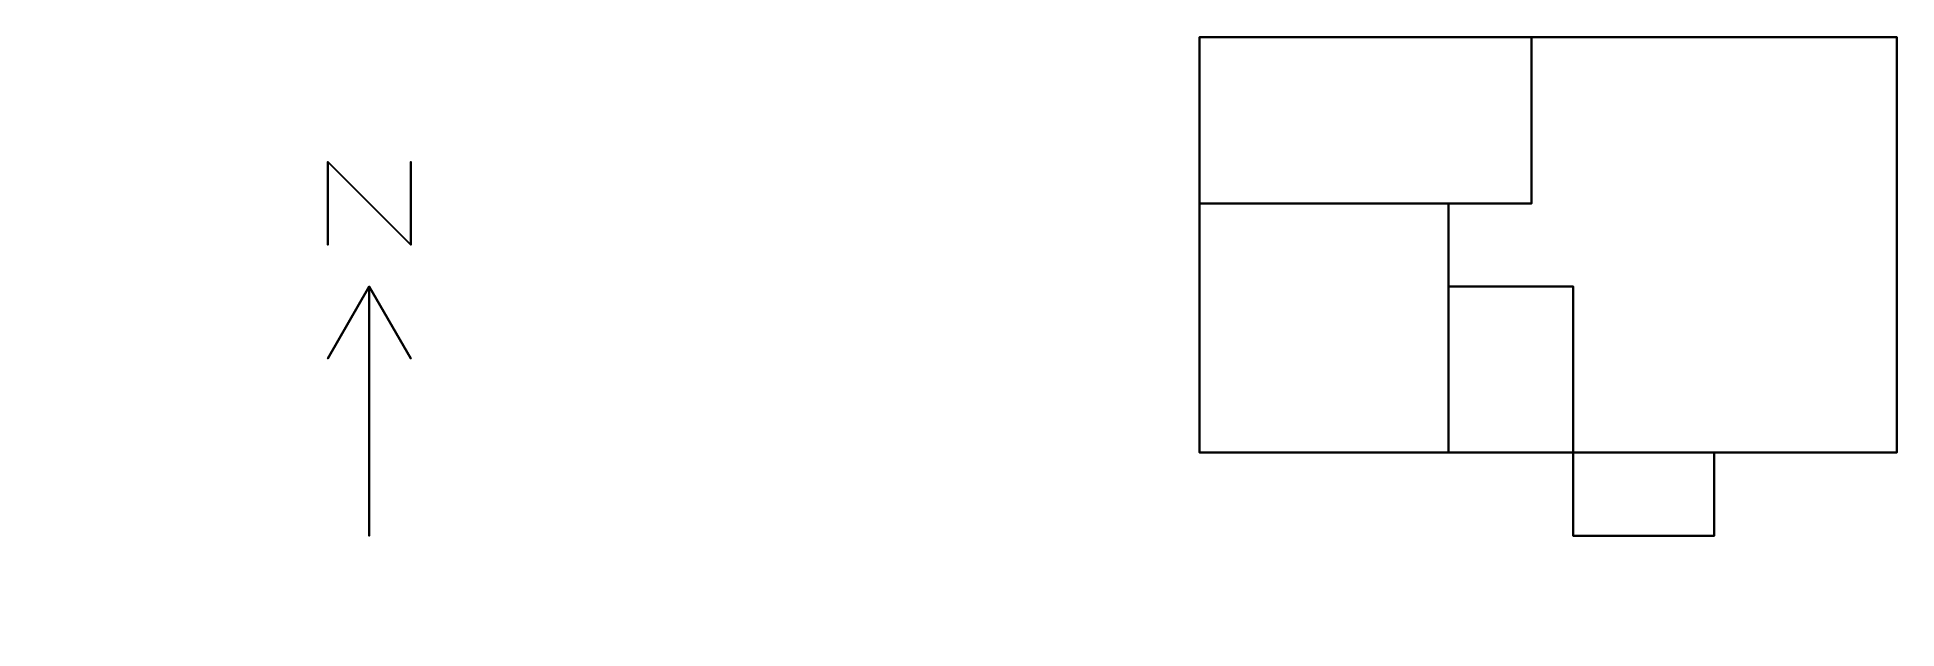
# Model space of a CAD drawing. Header units: metres. Extents: x -14 to 8.4, y -2.1 to 5.
import ezdxf

# ---------------------------------------------------------------- set-up
doc = ezdxf.new("R2010")
doc.units = ezdxf.units.M

msp = doc.modelspace()

# ---------------------------------------------------------------- linework, layer by layer
at = {"layer": '1', "color": 3}
for points in [[(-10.5, 3.5, 0.1), (-10.5, 3.5), (-10.5, 2.5), (-10.5, 2.5, 0.1)], [(-10.5, 3.5, 0.1), (-10.5, 3.5), (-9.5, 2.5), (-9.5, 2.5, 0.1)], [(-9.5, 3.5, 0.1), (-9.5, 3.5), (-9.5, 2.5), (-9.5, 2.5, 0.1)], [(-10, 2, 0.1), (-10, 2), (-10.5, 1.134), (-10.5, 1.134, 0.1)], [(-10, 2, 0.1), (-10, 2), (-10, -1), (-10, -1, 0.1)], [(-10, 2, 0.1), (-10, 2), (-9.5, 1.134), (-9.5, 1.134, 0.1)]]:
    msp.add_3dface(points, dxfattribs=at)
at = {"layer": 'F1_BWC', "color": 43}
for points in [[(4.5, 2, 2.6), (4.5, 2), (3, 2), (3, 2, 2.6)], [(3, 2, 2.6), (3, 2), (3, 0), (3, 0, 2.6)], [(4.5, 0, 2.6), (4.5, 0), (4.5, 2), (4.5, 2, 2.6)], [(3, 0, 2.6), (3, 0), (4.5, 0), (4.5, 0, 2.6)]]:
    msp.add_3dface(points, dxfattribs=at)
at = {"layer": 'F1_BWC', "color": 8}
msp.add_3dface([(4.5, 2), (4.5, 0), (3, 0), (3, 2)], dxfattribs=at)
at = {"layer": 'F1_BWC', "color": 15}
msp.add_3dface([(3, 2, 2.6), (3, 0, 2.6), (4.5, 0, 2.6), (4.5, 2, 2.6)], dxfattribs=at)
at = {"layer": 'F1_BWC', "color": 45}
msp.add_3dface([(4.15, 2, 2.1), (4.15, 2), (3.35, 2), (3.35, 2, 2.1)], dxfattribs=at)
at = {"layer": 'F1_BWC', "color": 143}
msp.add_3dface([(3.45, 0, 1.6), (3.45, 0, 1), (4.05, 0, 1), (4.05, 0, 1.6)], dxfattribs=at)
at = {"layer": 'F1_DORM1', "color": 43}
for points in [[(3, 3, 2.6), (3, 3), (0, 3), (0, 3, 2.6)], [(0, 3, 2.6), (0, 3), (0, 0), (0, 0, 2.6)], [(3, 2, 2.6), (3, 2), (3, 3), (3, 3, 2.6)], [(3, 0, 2.6), (3, 0), (3, 2), (3, 2, 2.6)], [(0, 0, 2.6), (0, 0), (3, 0), (3, 0, 2.6)]]:
    msp.add_3dface(points, dxfattribs=at)
at = {"layer": 'F1_DORM1', "color": 8}
msp.add_3dface([(3, 3), (3, 0), (0, 0), (0, 3)], dxfattribs=at)
at = {"layer": 'F1_DORM1', "color": 15}
msp.add_3dface([(0, 3, 2.6), (0, 0, 2.6), (3, 0, 2.6), (3, 3, 2.6)], dxfattribs=at)
at = {"layer": 'F1_DORM1', "color": 45}
msp.add_3dface([(3, 2.1, 2.1), (3, 2.1), (3, 2.9), (3, 2.9, 2.1)], dxfattribs=at)
at = {"layer": 'F1_DORM1', "color": 143}
msp.add_3dface([(0.83, 0, 1.88), (0.83, 0, 0.72), (2.17, 0, 0.72), (2.17, 0, 1.88)], dxfattribs=at)
at = {"layer": 'F1_DORM2', "color": 43}
for points in [[(4, 5, 2.6), (4, 5), (0, 5), (0, 5, 2.6)], [(0, 5, 2.6), (0, 5), (0, 3), (0, 3, 2.6)], [(4, 3, 2.6), (4, 3), (4, 5), (4, 5, 2.6)], [(0, 3, 2.6), (0, 3), (3, 3), (3, 3, 2.6)], [(3, 3, 2.6), (3, 3), (4, 3), (4, 3, 2.6)]]:
    msp.add_3dface(points, dxfattribs=at)
at = {"layer": 'F1_DORM2', "color": 8}
msp.add_3dface([(4, 5), (4, 3), (0, 3), (0, 5)], dxfattribs=at)
at = {"layer": 'F1_DORM2', "color": 15}
msp.add_3dface([(0, 5, 2.6), (0, 3, 2.6), (4, 3, 2.6), (4, 5, 2.6)], dxfattribs=at)
at = {"layer": 'F1_DORM2', "color": 143}
msp.add_3dface([(0, 4.445, 1.88), (0, 4.445, 0.72), (0, 3.555, 0.72), (0, 3.555, 1.88)], dxfattribs=at)
at = {"layer": 'F1_DORM2', "color": 45}
msp.add_3dface([(3.1, 3, 2.1), (3.1, 3), (3.9, 3), (3.9, 3, 2.1)], dxfattribs=at)
at = {"layer": 'F1_LIV', "color": 8}
msp.add_polyline3d([(8.4, 5, 0), (8.4, 0, 0), (4.5, 0, 0), (4.5, 2, 0), (3, 2, 0), (3, 3, 0), (4, 3, 0), (4, 5, 0)], close=True, dxfattribs=at)
at = {"layer": 'F1_LIV', "color": 15}
msp.add_polyline3d([(4, 5, 2.6), (4, 3, 2.6), (3, 3, 2.6), (3, 2, 2.6), (4.5, 2, 2.6), (4.5, 0, 2.6), (8.4, 0, 2.6), (8.4, 5, 2.6)], close=True, dxfattribs=at)
at = {"layer": 'F1_LIV', "color": 43}
for points in [[(8.4, 5, 2.6), (8.4, 5), (4, 5), (4, 5, 2.6)], [(4, 5, 2.6), (4, 5), (4, 3), (4, 3, 2.6)], [(8.4, 0, 2.6), (8.4, 0), (8.4, 5), (8.4, 5, 2.6)], [(4, 3, 2.6), (4, 3), (3, 3), (3, 3, 2.6)], [(3, 3, 2.6), (3, 3), (3, 2), (3, 2, 2.6)], [(3, 2, 2.6), (3, 2), (4.5, 2), (4.5, 2, 2.6)], [(4.5, 2, 2.6), (4.5, 2), (4.5, 0), (4.5, 0, 2.6)], [(4.5, 0, 2.6), (4.5, 0), (6.2, 0), (6.2, 0, 2.6)], [(6.2, 0, 2.6), (6.2, 0), (8.4, 0), (8.4, 0, 2.6)]]:
    msp.add_3dface(points, dxfattribs=at)
at = {"layer": 'F1_LIV', "color": 45}
for points in [[(3.9, 3, 2.1), (3.9, 3), (3.1, 3), (3.1, 3, 2.1)], [(3, 2.9, 2.1), (3, 2.9), (3, 2.1), (3, 2.1, 2.1)], [(3.35, 2, 2.1), (3.35, 2), (4.15, 2), (4.15, 2, 2.1)]]:
    msp.add_3dface(points, dxfattribs=at)
at = {"layer": 'F1_LIV', "color": 13}
for points in [[(6.2, 0), (6.2, -1), (4.5, -1), (4.5, 0)], [(4.5, 0), (4.5, -1), (6.2, -1), (6.2, 0)], [(4.5, 0, 2.6), (4.5, -1, 2.6), (6.2, -1, 2.6), (6.2, 0, 2.6)], [(6.2, 0, 2.6), (6.2, -1, 2.6), (4.5, -1, 2.6), (4.5, 0, 2.6)], [(4.5, 0, 1.1), (4.5, 0), (4.5, -1), (4.5, -1, 1.1)], [(4.5, -1, 1.1), (4.5, -1), (4.5, 0), (4.5, 0, 1.1)], [(6.2, -1, 1.1), (6.2, -1), (6.2, 0), (6.2, 0, 1.1)], [(6.2, 0, 1.1), (6.2, 0), (6.2, -1), (6.2, -1, 1.1)], [(4.5, -1, 1.1), (4.5, -1), (6.2, -1), (6.2, -1, 1.1)], [(6.2, -1, 1.1), (6.2, -1), (4.5, -1), (4.5, -1, 1.1)]]:
    msp.add_3dface(points, dxfattribs=at)
at = {"layer": 'F1_LIV', "color": 143}
for points in [[(4.97, 0, 1.88), (4.97, 0, 0.72), (5.73, 0, 0.72), (5.73, 0, 1.88)], [(6.81, 0, 1.88), (6.81, 0, 0.72), (7.79, 0, 0.72), (7.79, 0, 1.88)]]:
    msp.add_3dface(points, dxfattribs=at)
at = {"layer": 'F2_BWC', "color": 43}
for points in [[(4.5, 2, 5.2), (4.5, 2, 2.6), (3, 2, 2.6), (3, 2, 5.2)], [(3, 2, 5.2), (3, 2, 2.6), (3, 0, 2.6), (3, 0, 5.2)], [(4.5, 0, 5.2), (4.5, 0, 2.6), (4.5, 2, 2.6), (4.5, 2, 5.2)], [(3, 0, 5.2), (3, 0, 2.6), (4.5, 0, 2.6), (4.5, 0, 5.2)]]:
    msp.add_3dface(points, dxfattribs=at)
at = {"layer": 'F2_BWC', "color": 8}
msp.add_3dface([(4.5, 2, 2.6), (4.5, 0, 2.6), (3, 0, 2.6), (3, 2, 2.6)], dxfattribs=at)
at = {"layer": 'F2_BWC', "color": 15}
msp.add_3dface([(3, 2, 5.2), (3, 0, 5.2), (4.5, 0, 5.2), (4.5, 2, 5.2)], dxfattribs=at)
at = {"layer": 'F2_BWC', "color": 45}
msp.add_3dface([(4.15, 2, 4.7), (4.15, 2, 2.6), (3.35, 2, 2.6), (3.35, 2, 4.7)], dxfattribs=at)
at = {"layer": 'F2_BWC', "color": 143}
msp.add_3dface([(3.45, 0, 4.2), (3.45, 0, 3.6), (4.05, 0, 3.6), (4.05, 0, 4.2)], dxfattribs=at)
at = {"layer": 'F2_DORM1', "color": 43}
for points in [[(3, 3, 5.2), (3, 3, 2.6), (0, 3, 2.6), (0, 3, 5.2)], [(0, 3, 5.2), (0, 3, 2.6), (0, 0, 2.6), (0, 0, 5.2)], [(3, 2, 5.2), (3, 2, 2.6), (3, 3, 2.6), (3, 3, 5.2)], [(3, 0, 5.2), (3, 0, 2.6), (3, 2, 2.6), (3, 2, 5.2)], [(0, 0, 5.2), (0, 0, 2.6), (3, 0, 2.6), (3, 0, 5.2)]]:
    msp.add_3dface(points, dxfattribs=at)
at = {"layer": 'F2_DORM1', "color": 8}
msp.add_3dface([(3, 3, 2.6), (3, 0, 2.6), (0, 0, 2.6), (0, 3, 2.6)], dxfattribs=at)
at = {"layer": 'F2_DORM1', "color": 15}
msp.add_3dface([(0, 3, 5.2), (0, 0, 5.2), (3, 0, 5.2), (3, 3, 5.2)], dxfattribs=at)
at = {"layer": 'F2_DORM1', "color": 45}
msp.add_3dface([(3, 2.1, 4.7), (3, 2.1, 2.6), (3, 2.9, 2.6), (3, 2.9, 4.7)], dxfattribs=at)
at = {"layer": 'F2_DORM1', "color": 143}
msp.add_3dface([(0.83, 0, 4.48), (0.83, 0, 3.32), (2.17, 0, 3.32), (2.17, 0, 4.48)], dxfattribs=at)
at = {"layer": 'F2_DORM2', "color": 43}
for points in [[(4, 5, 5.2), (4, 5, 2.6), (0, 5, 2.6), (0, 5, 5.2)], [(0, 5, 5.2), (0, 5, 2.6), (0, 3, 2.6), (0, 3, 5.2)], [(4, 3, 5.2), (4, 3, 2.6), (4, 5, 2.6), (4, 5, 5.2)], [(0, 3, 5.2), (0, 3, 2.6), (3, 3, 2.6), (3, 3, 5.2)], [(3, 3, 5.2), (3, 3, 2.6), (4, 3, 2.6), (4, 3, 5.2)]]:
    msp.add_3dface(points, dxfattribs=at)
at = {"layer": 'F2_DORM2', "color": 8}
msp.add_3dface([(4, 5, 2.6), (4, 3, 2.6), (0, 3, 2.6), (0, 5, 2.6)], dxfattribs=at)
at = {"layer": 'F2_DORM2', "color": 15}
msp.add_3dface([(0, 5, 5.2), (0, 3, 5.2), (4, 3, 5.2), (4, 5, 5.2)], dxfattribs=at)
at = {"layer": 'F2_DORM2', "color": 143}
msp.add_3dface([(0, 4.445, 4.48), (0, 4.445, 3.32), (0, 3.555, 3.32), (0, 3.555, 4.48)], dxfattribs=at)
at = {"layer": 'F2_DORM2', "color": 45}
msp.add_3dface([(3.1, 3, 4.7), (3.1, 3, 2.6), (3.9, 3, 2.6), (3.9, 3, 4.7)], dxfattribs=at)
at = {"layer": 'F2_LIV', "color": 8}
msp.add_polyline3d([(8.4, 5, 2.6), (8.4, 0, 2.6), (4.5, 0, 2.6), (4.5, 2, 2.6), (3, 2, 2.6), (3, 3, 2.6), (4, 3, 2.6), (4, 5, 2.6)], close=True, dxfattribs=at)
at = {"layer": 'F2_LIV', "color": 15}
msp.add_polyline3d([(4, 5, 5.2), (4, 3, 5.2), (3, 3, 5.2), (3, 2, 5.2), (4.5, 2, 5.2), (4.5, 0, 5.2), (8.4, 0, 5.2), (8.4, 5, 5.2)], close=True, dxfattribs=at)
at = {"layer": 'F2_LIV', "color": 43}
for points in [[(8.4, 5, 5.2), (8.4, 5, 2.6), (4, 5, 2.6), (4, 5, 5.2)], [(4, 5, 5.2), (4, 5, 2.6), (4, 3, 2.6), (4, 3, 5.2)], [(8.4, 0, 5.2), (8.4, 0, 2.6), (8.4, 5, 2.6), (8.4, 5, 5.2)], [(4, 3, 5.2), (4, 3, 2.6), (3, 3, 2.6), (3, 3, 5.2)], [(3, 3, 5.2), (3, 3, 2.6), (3, 2, 2.6), (3, 2, 5.2)], [(3, 2, 5.2), (3, 2, 2.6), (4.5, 2, 2.6), (4.5, 2, 5.2)], [(4.5, 2, 5.2), (4.5, 2, 2.6), (4.5, 0, 2.6), (4.5, 0, 5.2)], [(4.5, 0, 5.2), (4.5, 0, 2.6), (6.2, 0, 2.6), (6.2, 0, 5.2)], [(6.2, 0, 5.2), (6.2, 0, 2.6), (8.4, 0, 2.6), (8.4, 0, 5.2)]]:
    msp.add_3dface(points, dxfattribs=at)
at = {"layer": 'F2_LIV', "color": 45}
for points in [[(3.9, 3, 4.7), (3.9, 3, 2.6), (3.1, 3, 2.6), (3.1, 3, 4.7)], [(3, 2.9, 4.7), (3, 2.9, 2.6), (3, 2.1, 2.6), (3, 2.1, 4.7)], [(3.35, 2, 4.7), (3.35, 2, 2.6), (4.15, 2, 2.6), (4.15, 2, 4.7)]]:
    msp.add_3dface(points, dxfattribs=at)
at = {"layer": 'F2_LIV', "color": 13}
for points in [[(6.2, 0, 2.6), (6.2, -1, 2.6), (4.5, -1, 2.6), (4.5, 0, 2.6)], [(4.5, 0, 2.6), (4.5, -1, 2.6), (6.2, -1, 2.6), (6.2, 0, 2.6)], [(4.5, 0, 5.2), (4.5, -1, 5.2), (6.2, -1, 5.2), (6.2, 0, 5.2)], [(6.2, 0, 5.2), (6.2, -1, 5.2), (4.5, -1, 5.2), (4.5, 0, 5.2)], [(4.5, 0, 3.7), (4.5, 0, 2.6), (4.5, -1, 2.6), (4.5, -1, 3.7)], [(4.5, -1, 3.7), (4.5, -1, 2.6), (4.5, 0, 2.6), (4.5, 0, 3.7)], [(6.2, -1, 3.7), (6.2, -1, 2.6), (6.2, 0, 2.6), (6.2, 0, 3.7)], [(6.2, 0, 3.7), (6.2, 0, 2.6), (6.2, -1, 2.6), (6.2, -1, 3.7)], [(4.5, -1, 3.7), (4.5, -1, 2.6), (6.2, -1, 2.6), (6.2, -1, 3.7)], [(6.2, -1, 3.7), (6.2, -1, 2.6), (4.5, -1, 2.6), (4.5, -1, 3.7)]]:
    msp.add_3dface(points, dxfattribs=at)
at = {"layer": 'F2_LIV', "color": 143}
for points in [[(4.97, 0, 4.48), (4.97, 0, 3.32), (5.73, 0, 3.32), (5.73, 0, 4.48)], [(6.81, 0, 4.48), (6.81, 0, 3.32), (7.79, 0, 3.32), (7.79, 0, 4.48)]]:
    msp.add_3dface(points, dxfattribs=at)
at = {"layer": 'F3_BWC', "color": 43}
for points in [[(4.5, 2, 7.8), (4.5, 2, 5.2), (3, 2, 5.2), (3, 2, 7.8)], [(3, 2, 7.8), (3, 2, 5.2), (3, 0, 5.2), (3, 0, 7.8)], [(4.5, 0, 7.8), (4.5, 0, 5.2), (4.5, 2, 5.2), (4.5, 2, 7.8)], [(3, 0, 7.8), (3, 0, 5.2), (4.5, 0, 5.2), (4.5, 0, 7.8)]]:
    msp.add_3dface(points, dxfattribs=at)
at = {"layer": 'F3_BWC', "color": 8}
msp.add_3dface([(4.5, 2, 5.2), (4.5, 0, 5.2), (3, 0, 5.2), (3, 2, 5.2)], dxfattribs=at)
at = {"layer": 'F3_BWC', "color": 15}
msp.add_3dface([(3, 2, 7.8), (3, 0, 7.8), (4.5, 0, 7.8), (4.5, 2, 7.8)], dxfattribs=at)
at = {"layer": 'F3_BWC', "color": 45}
msp.add_3dface([(4.15, 2, 7.3), (4.15, 2, 5.2), (3.35, 2, 5.2), (3.35, 2, 7.3)], dxfattribs=at)
at = {"layer": 'F3_BWC', "color": 143}
msp.add_3dface([(3.45, 0, 6.8), (3.45, 0, 6.2), (4.05, 0, 6.2), (4.05, 0, 6.8)], dxfattribs=at)
at = {"layer": 'F3_DORM1', "color": 43}
for points in [[(3, 3, 7.8), (3, 3, 5.2), (0, 3, 5.2), (0, 3, 7.8)], [(0, 3, 7.8), (0, 3, 5.2), (0, 0, 5.2), (0, 0, 7.8)], [(3, 2, 7.8), (3, 2, 5.2), (3, 3, 5.2), (3, 3, 7.8)], [(3, 0, 7.8), (3, 0, 5.2), (3, 2, 5.2), (3, 2, 7.8)], [(0, 0, 7.8), (0, 0, 5.2), (3, 0, 5.2), (3, 0, 7.8)]]:
    msp.add_3dface(points, dxfattribs=at)
at = {"layer": 'F3_DORM1', "color": 8}
msp.add_3dface([(3, 3, 5.2), (3, 0, 5.2), (0, 0, 5.2), (0, 3, 5.2)], dxfattribs=at)
at = {"layer": 'F3_DORM1', "color": 15}
msp.add_3dface([(0, 3, 7.8), (0, 0, 7.8), (3, 0, 7.8), (3, 3, 7.8)], dxfattribs=at)
at = {"layer": 'F3_DORM1', "color": 45}
msp.add_3dface([(3, 2.1, 7.3), (3, 2.1, 5.2), (3, 2.9, 5.2), (3, 2.9, 7.3)], dxfattribs=at)
at = {"layer": 'F3_DORM1', "color": 143}
msp.add_3dface([(0.83, 0, 7.08), (0.83, 0, 5.92), (2.17, 0, 5.92), (2.17, 0, 7.08)], dxfattribs=at)
at = {"layer": 'F3_DORM2', "color": 43}
for points in [[(4, 5, 7.8), (4, 5, 5.2), (0, 5, 5.2), (0, 5, 7.8)], [(0, 5, 7.8), (0, 5, 5.2), (0, 3, 5.2), (0, 3, 7.8)], [(4, 3, 7.8), (4, 3, 5.2), (4, 5, 5.2), (4, 5, 7.8)], [(0, 3, 7.8), (0, 3, 5.2), (3, 3, 5.2), (3, 3, 7.8)], [(3, 3, 7.8), (3, 3, 5.2), (4, 3, 5.2), (4, 3, 7.8)]]:
    msp.add_3dface(points, dxfattribs=at)
at = {"layer": 'F3_DORM2', "color": 8}
msp.add_3dface([(4, 5, 5.2), (4, 3, 5.2), (0, 3, 5.2), (0, 5, 5.2)], dxfattribs=at)
at = {"layer": 'F3_DORM2', "color": 15}
msp.add_3dface([(0, 5, 7.8), (0, 3, 7.8), (4, 3, 7.8), (4, 5, 7.8)], dxfattribs=at)
at = {"layer": 'F3_DORM2', "color": 143}
msp.add_3dface([(0, 4.445, 7.08), (0, 4.445, 5.92), (0, 3.555, 5.92), (0, 3.555, 7.08)], dxfattribs=at)
at = {"layer": 'F3_DORM2', "color": 45}
msp.add_3dface([(3.1, 3, 7.3), (3.1, 3, 5.2), (3.9, 3, 5.2), (3.9, 3, 7.3)], dxfattribs=at)
at = {"layer": 'F3_LIV', "color": 8}
msp.add_polyline3d([(8.4, 5, 5.2), (8.4, 0, 5.2), (4.5, 0, 5.2), (4.5, 2, 5.2), (3, 2, 5.2), (3, 3, 5.2), (4, 3, 5.2), (4, 5, 5.2)], close=True, dxfattribs=at)
at = {"layer": 'F3_LIV', "color": 15}
msp.add_polyline3d([(4, 5, 7.8), (4, 3, 7.8), (3, 3, 7.8), (3, 2, 7.8), (4.5, 2, 7.8), (4.5, 0, 7.8), (8.4, 0, 7.8), (8.4, 5, 7.8)], close=True, dxfattribs=at)
at = {"layer": 'F3_LIV', "color": 43}
for points in [[(8.4, 5, 7.8), (8.4, 5, 5.2), (4, 5, 5.2), (4, 5, 7.8)], [(4, 5, 7.8), (4, 5, 5.2), (4, 3, 5.2), (4, 3, 7.8)], [(8.4, 0, 7.8), (8.4, 0, 5.2), (8.4, 5, 5.2), (8.4, 5, 7.8)], [(4, 3, 7.8), (4, 3, 5.2), (3, 3, 5.2), (3, 3, 7.8)], [(3, 3, 7.8), (3, 3, 5.2), (3, 2, 5.2), (3, 2, 7.8)], [(3, 2, 7.8), (3, 2, 5.2), (4.5, 2, 5.2), (4.5, 2, 7.8)], [(4.5, 2, 7.8), (4.5, 2, 5.2), (4.5, 0, 5.2), (4.5, 0, 7.8)], [(4.5, 0, 7.8), (4.5, 0, 5.2), (6.2, 0, 5.2), (6.2, 0, 7.8)], [(6.2, 0, 7.8), (6.2, 0, 5.2), (8.4, 0, 5.2), (8.4, 0, 7.8)]]:
    msp.add_3dface(points, dxfattribs=at)
at = {"layer": 'F3_LIV', "color": 45}
for points in [[(3.9, 3, 7.3), (3.9, 3, 5.2), (3.1, 3, 5.2), (3.1, 3, 7.3)], [(3, 2.9, 7.3), (3, 2.9, 5.2), (3, 2.1, 5.2), (3, 2.1, 7.3)], [(3.35, 2, 7.3), (3.35, 2, 5.2), (4.15, 2, 5.2), (4.15, 2, 7.3)]]:
    msp.add_3dface(points, dxfattribs=at)
at = {"layer": 'F3_LIV', "color": 13}
for points in [[(6.2, 0, 5.2), (6.2, -1, 5.2), (4.5, -1, 5.2), (4.5, 0, 5.2)], [(4.5, 0, 5.2), (4.5, -1, 5.2), (6.2, -1, 5.2), (6.2, 0, 5.2)], [(4.5, 0, 7.8), (4.5, -1, 7.8), (6.2, -1, 7.8), (6.2, 0, 7.8)], [(6.2, 0, 7.8), (6.2, -1, 7.8), (4.5, -1, 7.8), (4.5, 0, 7.8)], [(4.5, 0, 6.3), (4.5, 0, 5.2), (4.5, -1, 5.2), (4.5, -1, 6.3)], [(4.5, -1, 6.3), (4.5, -1, 5.2), (4.5, 0, 5.2), (4.5, 0, 6.3)], [(6.2, -1, 6.3), (6.2, -1, 5.2), (6.2, 0, 5.2), (6.2, 0, 6.3)], [(6.2, 0, 6.3), (6.2, 0, 5.2), (6.2, -1, 5.2), (6.2, -1, 6.3)], [(4.5, -1, 6.3), (4.5, -1, 5.2), (6.2, -1, 5.2), (6.2, -1, 6.3)], [(6.2, -1, 6.3), (6.2, -1, 5.2), (4.5, -1, 5.2), (4.5, -1, 6.3)]]:
    msp.add_3dface(points, dxfattribs=at)
at = {"layer": 'F3_LIV', "color": 143}
for points in [[(4.97, 0, 7.08), (4.97, 0, 5.92), (5.73, 0, 5.92), (5.73, 0, 7.08)], [(6.81, 0, 7.08), (6.81, 0, 5.92), (7.79, 0, 5.92), (7.79, 0, 7.08)]]:
    msp.add_3dface(points, dxfattribs=at)

doc.saveas('drawing.dxf')
